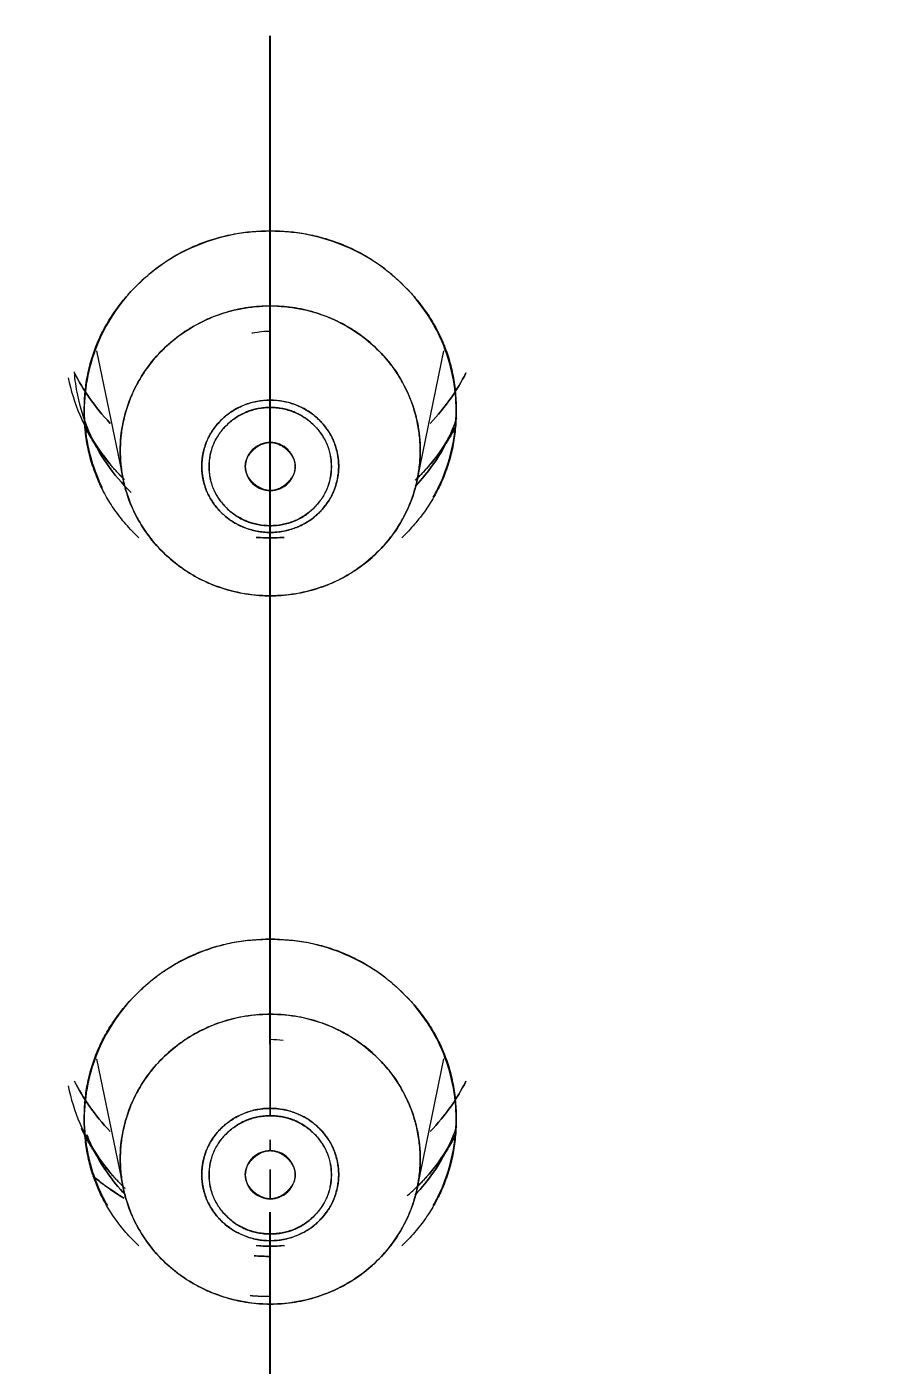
# Model space of a CAD drawing. Header units: inches. Extents: x 1105 to 1525, y -292 to 302.
# Drawn here: x 1209.01 to 1216.62, y -8.51 to 3.54 of the extents above; entities that cross this region are included whole.
import ezdxf

# ---------------------------------------------------------------- set-up
doc = ezdxf.new("R2010")
doc.units = ezdxf.units.IN
doc.header["$LTSCALE"] = 2.42
doc.header["$MEASUREMENT"] = 0
doc.header["$PDMODE"] = 3
doc.header["$PDSIZE"] = 0.3125
doc.linetypes.add('CENTER2', pattern=[1.125, 0.75, -0.125, 0.125, -0.125])
doc.layers.get('0').update_dxf_attribs({"linetype": 'CONTINUOUS'})
doc.layers.get('Defpoints').update_dxf_attribs({"linetype": 'CONTINUOUS'})
doc.layers.add('CENTER', color=1, linetype='CENTER2')
doc.layers.add('DIM', color=3, linetype='CONTINUOUS', lineweight=18)
doc.styles.get("Standard").update_dxf_attribs({"font": 'arial.ttf', "width": 0.8})
doc.dimstyles.new('ISO-25', dxfattribs={"dimtxt": 5, "dimasz": 2.5, "dimexe": 1.25, "dimexo": 0.625, "dimgap": 2, "dimtad": 1, "dimtih": 1, "dimtoh": 1, "dimdec": 1, "dimdsep": 46, "dimtxsty": 'Standard', "dimcen": 0, "dimclrd": 3, "dimclre": 3, "dimclrt": 4, "dimadec": 0, "dimazin": 0, "dimtfac": 1, "dimtdec": 1, "dimtmove": 0, "dimatfit": 3, "dimfxl": 1, "dimarcsym": 0})

# ---------------------------------------------------------------- blocks, each defined once
blk = doc.blocks.new('*D1')
at = {"layer": 'Defpoints', "color": 0, "transparency": 16777216}
for p in [(1211.201, 101.815), (1211.201, -172.578), (1309.638, -172.578)]:
    blk.add_point(p, dxfattribs=at)
at = {"layer": 'DIM', "color": 3, "lineweight": -2, "transparency": 16777216}
for p, q in [((1211.826, 101.815), (1310.888, 101.815)), ((1309.638, 96.815), (1309.638, -30.872)), ((1309.638, -167.578), (1309.638, -39.892)), ((1211.826, -172.578), (1310.888, -172.578))]:
    blk.add_line(p, q, dxfattribs=at)
at = {"layer": 'DIM', "color": 3, "transparency": 16777216}
for points in [[(1308.805, 96.815), (1310.472, 96.815), (1309.638, 101.815)], [(1308.805, -167.578), (1310.472, -167.578), (1309.638, -172.578)]]:
    blk.add_solid(points, dxfattribs=at)
at = {"layer": 'DIM', "color": 4, "transparency": 16777216, "insert": (1309.638, -35.382), "char_height": 5, "attachment_point": 5}
blk.add_mtext('274.4', dxfattribs=at)

msp = doc.modelspace()

# ---------------------------------------------------------------- linework, layer by layer
at = {"linetype": 'Continuous', "lineweight": 18, "extrusion": (0, 1, 0)}
for p, q in [((1209.637, 0.625), (1209.876, -0.532)), ((1212.525, -0.532), (1212.764, 0.625)), ((1211.201, -0.371), (1211.201, -0.373)), ((1211.201, -0.373), (1211.201, -0.371)), ((1209.637, -5.75), (1209.876, -6.907)), ((1212.525, -6.907), (1212.764, -5.75)), ((1211.201, -6.748), (1211.201, -6.746)), ((1211.201, -6.746), (1211.201, -6.748))]:
    msp.add_line(p, q, dxfattribs=at)
at = {"linetype": 'Continuous', "lineweight": 18}
for points, degree, knots in [([(1195.817, 93.394), (1202.015, 94.846), (1208.388, 95.111), (1213.318, 95.316), (1218.223, 94.804), (1224.622, 94.135), (1230.757, 92.275), (1238.11, 90.045), (1244.729, 86.221), (1251.525, 82.295), (1257.155, 76.908), (1262.782, 71.525), (1266.914, 64.997), (1271.044, 58.472), (1273.44, 51.181), (1275.835, 43.891), (1276.356, 36.257), (1276.877, 28.632), (1275.497, 21.105), (1274.115, 13.574), (1270.908, 6.579), (1268.052, 0.347), (1263.883, -5.15), (1257.961, -12.96), (1249.886, -18.696), (1244.869, -22.26), (1239.241, -24.844)], 2, [0, 0, 0, 0.125, 0.125, 0.1875, 0.1875, 0.25, 0.25, 0.3125, 0.3125, 0.375, 0.375, 0.4375, 0.4375, 0.5, 0.5, 0.5625, 0.5625, 0.625, 0.625, 0.6875, 0.6875, 0.75, 0.75, 0.875, 0.875, 1, 1, 1]), ([(1239.241, -24.844), (1239.945, -24.521), (1241.272, -23.883), (1243.174, -22.889), (1245.001, -21.861), (1246.885, -20.721), (1248.901, -19.401), (1251.067, -17.862), (1253.381, -16.063), (1255.852, -13.947), (1258.478, -11.445), (1261.219, -8.502), (1263.993, -5.097), (1266.701, -1.233), (1269.256, 3.091), (1271.566, 7.863), (1273.516, 12.997), (1275.013, 18.357), (1276.016, 23.822), (1276.519, 29.339), (1276.519, 34.879), (1276.016, 40.4), (1275.013, 45.856), (1273.519, 51.206), (1271.546, 56.409), (1269.108, 61.424), (1266.224, 66.213), (1262.916, 70.741), (1259.21, 74.971), (1255.137, 78.868), (1250.725, 82.407), (1245.994, 85.568), (1241.004, 88.308), (1235.91, 90.561), (1230.9, 92.3), (1226.102, 93.564), (1221.565, 94.42), (1217.342, 94.931), (1213.501, 95.163), (1210.069, 95.186), (1207.014, 95.06), (1204.285, 94.831), (1201.84, 94.532), (1199.657, 94.187), (1197.676, 93.811), (1196.425, 93.537), (1195.817, 93.394)], 3, [0, 0, 0, 0, 0.012202, 0.023189, 0.033858, 0.045296, 0.057999, 0.071972, 0.087381, 0.104481, 0.123651, 0.145097, 0.168608, 0.193819, 0.220656, 0.249232, 0.279085, 0.309194, 0.339088, 0.368937, 0.398843, 0.428755, 0.458652, 0.488547, 0.518447, 0.548347, 0.57824, 0.608136, 0.638049, 0.667943, 0.697772, 0.727718, 0.757896, 0.787508, 0.81533, 0.841142, 0.865293, 0.887639, 0.907732, 0.925508, 0.941345, 0.955585, 0.96839, 0.979913, 0.990205, 1, 1, 1, 1]), ([(1195.887, 93.19), (1196.492, 93.332), (1197.738, 93.605), (1199.71, 93.979), (1201.883, 94.322), (1204.316, 94.62), (1207.033, 94.848), (1210.074, 94.973), (1213.49, 94.95), (1217.314, 94.719), (1221.518, 94.21), (1226.034, 93.358), (1230.81, 92.1), (1235.796, 90.369), (1240.867, 88.127), (1245.834, 85.4), (1250.543, 82.252), (1254.935, 78.73), (1258.989, 74.851), (1262.678, 70.64), (1265.971, 66.134), (1268.842, 61.366), (1271.269, 56.374), (1273.233, 51.195), (1274.72, 45.87), (1275.718, 40.438), (1276.219, 34.943), (1276.219, 29.429), (1275.719, 23.937), (1274.72, 18.497), (1273.23, 13.162), (1271.289, 8.051), (1268.99, 3.302), (1266.446, -1.003), (1263.75, -4.849), (1260.989, -8.238), (1258.26, -11.168), (1255.647, -13.658), (1253.187, -15.765), (1250.884, -17.555), (1248.728, -19.088), (1246.721, -20.401), (1244.846, -21.536), (1243.027, -22.56), (1241.133, -23.549), (1239.813, -24.184), (1239.113, -24.505)], 3, [0, 0, 0, 0, 0.009795, 0.020087, 0.03161, 0.044415, 0.058655, 0.074492, 0.092268, 0.112361, 0.134707, 0.158858, 0.18467, 0.212492, 0.242104, 0.272282, 0.302228, 0.332057, 0.361951, 0.391864, 0.42176, 0.451653, 0.481553, 0.511453, 0.541348, 0.571245, 0.601157, 0.631063, 0.660912, 0.690806, 0.720915, 0.750768, 0.779344, 0.806181, 0.831392, 0.854903, 0.876349, 0.895519, 0.912619, 0.928028, 0.942001, 0.954704, 0.966142, 0.976811, 0.987798, 1, 1, 1, 1]), ([(1238.926, -24.204), (1244.594, -21.601), (1249.636, -17.993), (1253.679, -15.099), (1257.214, -11.632), (1261.748, -7.184), (1265.281, -1.952), (1269.377, 4.114), (1271.926, 10.932), (1274.313, 17.314), (1275.221, 24.04), (1276.204, 31.32), (1275.41, 38.624), (1274.478, 47.195), (1271.171, 55.203), (1268.094, 62.655), (1263.166, 69.11), (1259.017, 74.545), (1253.753, 79.002), (1248.176, 83.723), (1241.629, 87.101), (1235.346, 90.344), (1228.485, 92.185), (1218.496, 94.865), (1208.135, 94.39), (1201.98, 94.108), (1195.989, 92.705)], 2, [0, 0, 0, 0.125, 0.125, 0.1875, 0.1875, 0.25, 0.25, 0.3125, 0.3125, 0.375, 0.375, 0.4375, 0.4375, 0.5, 0.5, 0.5625, 0.5625, 0.625, 0.625, 0.6875, 0.6875, 0.75, 0.75, 0.875, 0.875, 1, 1, 1]), ([(1195.989, 92.705), (1196.681, 92.867), (1198.001, 93.154), (1199.941, 93.514), (1201.848, 93.812), (1203.864, 94.068), (1206.081, 94.278), (1208.538, 94.424), (1211.258, 94.481), (1214.287, 94.415), (1217.665, 94.179), (1221.39, 93.718), (1225.413, 92.977), (1229.663, 91.91), (1234.077, 90.476), (1238.587, 88.642), (1243.083, 86.403), (1247.409, 83.81), (1251.422, 80.959), (1255.075, 77.927), (1258.424, 74.708), (1261.577, 71.202), (1264.604, 67.271), (1267.483, 62.819), (1270.107, 57.845), (1272.33, 52.456), (1274.036, 46.829), (1275.168, 41.173), (1275.735, 35.705), (1275.811, 30.574), (1275.491, 25.797), (1274.836, 21.258), (1273.845, 16.787), (1272.478, 12.274), (1270.697, 7.727), (1268.522, 3.274), (1266.041, -0.911), (1263.375, -4.71), (1260.618, -8.09), (1257.835, -11.072), (1255.092, -13.667), (1252.471, -15.879), (1250.029, -17.736), (1247.779, -19.294), (1245.71, -20.607), (1243.81, -21.721), (1242.074, -22.664), (1240.467, -23.48), (1239.433, -23.971), (1238.926, -24.204)], 3, [0, 0, 0, 0, 0.011269, 0.021419, 0.031278, 0.041852, 0.053605, 0.066538, 0.08081, 0.096678, 0.114498, 0.1344, 0.156117, 0.179301, 0.203861, 0.229789, 0.256714, 0.283873, 0.310306, 0.335514, 0.360061, 0.38505, 0.41157, 0.440282, 0.471001, 0.502948, 0.535235, 0.566974, 0.597228, 0.625207, 0.651, 0.675617, 0.700265, 0.725877, 0.752635, 0.779868, 0.806498, 0.831609, 0.855023, 0.876985, 0.897373, 0.915773, 0.93207, 0.946569, 0.959582, 0.971263, 0.981756, 0.991115, 1, 1, 1, 1]), ([(1211.201, 1.703), (1211.091, 1.703), (1210.981, 1.693), (1210.766, 1.651), (1210.661, 1.62), (1210.458, 1.539), (1210.361, 1.489), (1210.179, 1.372), (1210.094, 1.304), (1209.939, 1.155), (1209.869, 1.072), (1209.747, 0.896), (1209.696, 0.802), (1209.612, 0.607), (1209.58, 0.505), (1209.537, 0.297), (1209.526, 0.192), (1209.526, -0.02), (1209.537, -0.126), (1209.58, -0.334), (1209.612, -0.435), (1209.664, -0.558), (1209.675, -0.582), (1209.687, -0.605)], 3, [0, 0, 0, 0, 0.097575, 0.097575, 0.195151, 0.195151, 0.292726, 0.292726, 0.390301, 0.390301, 0.487876, 0.487876, 0.585452, 0.585452, 0.683027, 0.683027, 0.780602, 0.780602, 0.878177, 0.878177, 0.975753, 0.975753, 1, 1, 1, 1]), ([(1210.016, -1.058), (1209.526, -0.585), (1209.526, 0.755), (1210.506, 1.703), (1211.201, 1.703)], 2, [0, 0, 0, 0.333319, 0.66666, 1, 1, 1]), ([(1212.667, -0.694), (1212.697, -0.642), (1212.724, -0.588), (1212.789, -0.435), (1212.821, -0.334), (1212.864, -0.126), (1212.875, -0.02), (1212.875, 0.192), (1212.864, 0.297), (1212.821, 0.505), (1212.789, 0.607), (1212.706, 0.802), (1212.654, 0.896), (1212.532, 1.072), (1212.462, 1.155), (1212.307, 1.304), (1212.222, 1.372), (1212.04, 1.489), (1211.943, 1.539), (1211.74, 1.62), (1211.635, 1.651), (1211.42, 1.693), (1211.31, 1.703), (1211.201, 1.703)], 3, [0, 0, 0, 0, 0.053232, 0.053232, 0.147909, 0.147909, 0.242586, 0.242586, 0.337262, 0.337262, 0.431939, 0.431939, 0.526616, 0.526616, 0.621293, 0.621293, 0.71597, 0.71597, 0.810646, 0.810646, 0.905323, 0.905323, 1, 1, 1, 1]), ([(1211.201, 1.703), (1211.894, 1.703), (1212.875, 0.756), (1212.875, -0.583), (1212.385, -1.058)], 2, [0, 0, 0, 0.33334, 0.666681, 1, 1, 1]), ([(1211.201, -1.581), (1211.112, -1.581), (1211.024, -1.573), (1210.85, -1.539), (1210.765, -1.514), (1210.602, -1.449), (1210.524, -1.409), (1210.377, -1.314), (1210.308, -1.259), (1210.183, -1.138), (1210.127, -1.072), (1210.028, -0.93), (1209.986, -0.854), (1209.919, -0.697), (1209.893, -0.615), (1209.858, -0.447), (1209.85, -0.362), (1209.85, -0.191), (1209.858, -0.105), (1209.893, 0.062), (1209.919, 0.144), (1209.986, 0.302), (1210.028, 0.378), (1210.127, 0.52), (1210.183, 0.586), (1210.308, 0.707), (1210.377, 0.761), (1210.524, 0.856), (1210.602, 0.896), (1210.765, 0.962), (1210.85, 0.987), (1211.024, 1.02), (1211.112, 1.028), (1211.201, 1.028)], 3, [0, 0, 0, 0, 0.0625, 0.0625, 0.125, 0.125, 0.1875, 0.1875, 0.25, 0.25, 0.3125, 0.3125, 0.375, 0.375, 0.4375, 0.4375, 0.5, 0.5, 0.5625, 0.5625, 0.625, 0.625, 0.6875, 0.6875, 0.75, 0.75, 0.8125, 0.8125, 0.875, 0.875, 0.9375, 0.9375, 1, 1, 1, 1]), ([(1211.201, 1.028), (1211.289, 1.028), (1211.377, 1.02), (1211.551, 0.987), (1211.636, 0.962), (1211.799, 0.896), (1211.877, 0.856), (1212.024, 0.761), (1212.093, 0.707), (1212.218, 0.586), (1212.275, 0.52), (1212.373, 0.378), (1212.415, 0.302), (1212.482, 0.144), (1212.508, 0.062), (1212.543, -0.105), (1212.551, -0.191), (1212.551, -0.362), (1212.543, -0.447), (1212.508, -0.615), (1212.482, -0.697), (1212.415, -0.854), (1212.373, -0.93), (1212.275, -1.072), (1212.218, -1.138), (1212.093, -1.259), (1212.024, -1.314), (1211.877, -1.409), (1211.799, -1.449), (1211.636, -1.514), (1211.551, -1.539), (1211.377, -1.573), (1211.289, -1.581), (1211.201, -1.581)], 3, [0, 0, 0, 0, 0.0625, 0.0625, 0.125, 0.125, 0.1875, 0.1875, 0.25, 0.25, 0.3125, 0.3125, 0.375, 0.375, 0.4375, 0.4375, 0.5, 0.5, 0.5625, 0.5625, 0.625, 0.625, 0.6875, 0.6875, 0.75, 0.75, 0.8125, 0.8125, 0.875, 0.875, 0.9375, 0.9375, 1, 1, 1, 1]), ([(1211.034, 0.785), (1211.037, 0.786), (1211.04, 0.786), (1211.095, 0.797), (1211.148, 0.802), (1211.201, 0.802)], 3, [0, 0, 0, 0, 0.048979, 0.048979, 1, 1, 1, 1]), ([(1209.381, 0.382), (1209.405, 0.268), (1209.44, 0.155), (1209.533, -0.061), (1209.59, -0.165), (1209.725, -0.36), (1209.803, -0.452), (1209.888, -0.534)], 3, [0, 0, 0, 0, 0.332805, 0.332805, 0.666444, 0.666444, 1, 1, 1, 1]), ([(1209.435, 0.435), (1209.44, 0.364), (1209.45, 0.294), (1209.487, 0.115), (1209.521, 0.007), (1209.609, -0.199), (1209.664, -0.298), (1209.793, -0.485), (1209.867, -0.571), (1209.949, -0.651)], 3, [0, 0, 0, 0, 0.173964, 0.173964, 0.449332, 0.449332, 0.7247, 0.7247, 1, 1, 1, 1]), ([(1209.438, 0.425), (1209.477, 0.349), (1209.521, 0.275), (1209.627, 0.122), (1209.69, 0.044), (1209.76, -0.029)], 3, [0, 0, 0, 0, 0.461241, 0.461241, 1, 1, 1, 1]), ([(1209.76, -0.029), (1209.69, 0.044), (1209.627, 0.122), (1209.521, 0.275), (1209.477, 0.349), (1209.438, 0.425)], 3, [0, 0, 0, 0, 0.538758, 0.538758, 1, 1, 1, 1]), ([(1212.641, -0.029), (1212.711, 0.044), (1212.774, 0.122), (1212.88, 0.275), (1212.924, 0.349), (1212.963, 0.425)], 3, [0, 0, 0, 0, 0.538758, 0.538758, 1, 1, 1, 1]), ([(1212.963, 0.425), (1212.924, 0.349), (1212.88, 0.275), (1212.774, 0.122), (1212.711, 0.044), (1212.641, -0.029)], 3, [0, 0, 0, 0, 0.461241, 0.461241, 1, 1, 1, 1]), ([(1211.201, 0.181), (1211.16, 0.181), (1211.12, 0.177), (1211.041, 0.162), (1211.002, 0.15), (1210.927, 0.121), (1210.891, 0.102), (1210.824, 0.059), (1210.793, 0.034), (1210.736, -0.021), (1210.71, -0.052), (1210.665, -0.116), (1210.646, -0.151), (1210.615, -0.223), (1210.604, -0.26), (1210.588, -0.337), (1210.584, -0.376), (1210.584, -0.454), (1210.588, -0.493), (1210.604, -0.569), (1210.615, -0.607), (1210.646, -0.679), (1210.665, -0.713), (1210.71, -0.778), (1210.736, -0.809), (1210.793, -0.864), (1210.824, -0.888), (1210.891, -0.932), (1210.927, -0.95), (1211.002, -0.98), (1211.041, -0.991), (1211.12, -1.007), (1211.16, -1.011), (1211.201, -1.011)], 3, [0, 0, 0, 0, 0.0625, 0.0625, 0.125, 0.125, 0.1875, 0.1875, 0.25, 0.25, 0.3125, 0.3125, 0.375, 0.375, 0.4375, 0.4375, 0.5, 0.5, 0.5625, 0.5625, 0.625, 0.625, 0.6875, 0.6875, 0.75, 0.75, 0.8125, 0.8125, 0.875, 0.875, 0.9375, 0.9375, 1, 1, 1, 1]), ([(1211.201, -1.011), (1211.241, -1.011), (1211.281, -1.007), (1211.36, -0.991), (1211.399, -0.98), (1211.474, -0.95), (1211.51, -0.932), (1211.577, -0.888), (1211.608, -0.864), (1211.665, -0.809), (1211.691, -0.778), (1211.736, -0.713), (1211.755, -0.679), (1211.786, -0.607), (1211.797, -0.569), (1211.813, -0.493), (1211.817, -0.454), (1211.817, -0.376), (1211.813, -0.337), (1211.797, -0.26), (1211.786, -0.223), (1211.755, -0.151), (1211.736, -0.116), (1211.691, -0.052), (1211.665, -0.021), (1211.608, 0.034), (1211.577, 0.059), (1211.51, 0.102), (1211.474, 0.121), (1211.399, 0.15), (1211.36, 0.162), (1211.281, 0.177), (1211.241, 0.181), (1211.201, 0.181)], 3, [0, 0, 0, 0, 0.0625, 0.0625, 0.125, 0.125, 0.1875, 0.1875, 0.25, 0.25, 0.3125, 0.3125, 0.375, 0.375, 0.4375, 0.4375, 0.5, 0.5, 0.5625, 0.5625, 0.625, 0.625, 0.6875, 0.6875, 0.75, 0.75, 0.8125, 0.8125, 0.875, 0.875, 0.9375, 0.9375, 1, 1, 1, 1]), ([(1211.201, -0.95), (1211.164, -0.95), (1211.128, -0.946), (1211.058, -0.933), (1211.023, -0.923), (1210.956, -0.896), (1210.924, -0.879), (1210.865, -0.841), (1210.837, -0.819), (1210.786, -0.769), (1210.763, -0.742), (1210.723, -0.684), (1210.705, -0.654), (1210.678, -0.589), (1210.667, -0.556), (1210.653, -0.487), (1210.65, -0.453), (1210.65, -0.383), (1210.653, -0.348), (1210.667, -0.28), (1210.678, -0.246), (1210.705, -0.182), (1210.723, -0.151), (1210.763, -0.093), (1210.786, -0.066), (1210.837, -0.017), (1210.865, 0.005), (1210.924, 0.044), (1210.956, 0.06), (1211.023, 0.087), (1211.058, 0.097), (1211.128, 0.111), (1211.164, 0.114), (1211.201, 0.114)], 3, [0, 0, 0, 0, 0.0625, 0.0625, 0.125, 0.125, 0.1875, 0.1875, 0.25, 0.25, 0.3125, 0.3125, 0.375, 0.375, 0.4375, 0.4375, 0.5, 0.5, 0.5625, 0.5625, 0.625, 0.625, 0.6875, 0.6875, 0.75, 0.75, 0.8125, 0.8125, 0.875, 0.875, 0.9375, 0.9375, 1, 1, 1, 1]), ([(1211.201, 0.114), (1211.237, 0.114), (1211.273, 0.111), (1211.343, 0.097), (1211.378, 0.087), (1211.445, 0.06), (1211.477, 0.044), (1211.536, 0.005), (1211.564, -0.017), (1211.615, -0.066), (1211.638, -0.093), (1211.678, -0.151), (1211.696, -0.182), (1211.723, -0.246), (1211.734, -0.28), (1211.748, -0.348), (1211.751, -0.383), (1211.751, -0.453), (1211.748, -0.487), (1211.734, -0.556), (1211.723, -0.589), (1211.696, -0.654), (1211.678, -0.684), (1211.638, -0.742), (1211.615, -0.769), (1211.564, -0.819), (1211.536, -0.841), (1211.477, -0.879), (1211.445, -0.896), (1211.378, -0.923), (1211.343, -0.933), (1211.273, -0.946), (1211.237, -0.95), (1211.201, -0.95)], 3, [0, 0, 0, 0, 0.0625, 0.0625, 0.125, 0.125, 0.1875, 0.1875, 0.25, 0.25, 0.3125, 0.3125, 0.375, 0.375, 0.4375, 0.4375, 0.5, 0.5, 0.5625, 0.5625, 0.625, 0.625, 0.6875, 0.6875, 0.75, 0.75, 0.8125, 0.8125, 0.875, 0.875, 0.9375, 0.9375, 1, 1, 1, 1]), ([(1212.507, -0.595), (1212.567, -0.532), (1212.623, -0.463), (1212.737, -0.298), (1212.792, -0.199), (1212.852, -0.058), (1212.867, -0.02), (1212.88, 0.018)], 3, [0, 0, 0, 0, 0.361583, 0.361583, 0.829803, 0.829803, 1, 1, 1, 1]), ([(1209.949, -0.651), (1209.867, -0.571), (1209.793, -0.485), (1209.664, -0.298), (1209.609, -0.199), (1209.56, -0.083), (1209.554, -0.07), (1209.549, -0.056)], 3, [0, 0, 0, 0, 0.470195, 0.470195, 0.940506, 0.940506, 1, 1, 1, 1]), ([(1212.862, -0.076), (1212.732, -0.323), (1212.509, -0.538), (1212.506, -0.541)], 2, [0, 0, 0, 0.985469, 1, 1, 1]), ([(1212.506, -0.541), (1212.508, -0.539), (1212.51, -0.537), (1212.598, -0.452), (1212.676, -0.36), (1212.788, -0.198), (1212.829, -0.13), (1212.865, -0.06)], 3, [0, 0, 0, 0, 0.014636, 0.014636, 0.606002, 0.606002, 1, 1, 1, 1]), ([(1212.847, -0.068), (1212.844, -0.077), (1212.84, -0.087), (1212.792, -0.199), (1212.737, -0.298), (1212.623, -0.463), (1212.567, -0.532), (1212.507, -0.595)], 3, [0, 0, 0, 0, 0.047946, 0.047946, 0.585147, 0.585147, 1, 1, 1, 1]), ([(1211.201, -0.2), (1211.171, -0.2), (1211.142, -0.206), (1211.087, -0.229), (1211.062, -0.245), (1211.021, -0.285), (1211.004, -0.309), (1210.982, -0.361), (1210.976, -0.39), (1210.976, -0.446), (1210.982, -0.474), (1211.005, -0.526), (1211.021, -0.55), (1211.063, -0.59), (1211.088, -0.606), (1211.142, -0.628), (1211.171, -0.634), (1211.201, -0.634)], 3, [0, 0, 0, 0, 0.125, 0.125, 0.25, 0.25, 0.375, 0.375, 0.5, 0.5, 0.625, 0.625, 0.75, 0.75, 0.875, 0.875, 1, 1, 1, 1]), ([(1211.201, -0.634), (1211.12, -0.633), (1210.977, -0.499), (1210.976, -0.417), (1210.975, -0.339), (1211.049, -0.268), (1211.118, -0.201), (1211.201, -0.2)], 2, [0, 0, 0, 0.25, 0.5, 0.5, 0.75, 0.75, 1, 1, 1]), ([(1211.201, -0.634), (1211.23, -0.634), (1211.259, -0.628), (1211.313, -0.606), (1211.338, -0.59), (1211.38, -0.55), (1211.396, -0.526), (1211.419, -0.474), (1211.425, -0.446), (1211.425, -0.39), (1211.419, -0.361), (1211.397, -0.309), (1211.38, -0.285), (1211.339, -0.245), (1211.314, -0.229), (1211.259, -0.206), (1211.23, -0.2), (1211.201, -0.2)], 3, [0, 0, 0, 0, 0.125, 0.125, 0.25, 0.25, 0.375, 0.375, 0.5, 0.5, 0.625, 0.625, 0.75, 0.75, 0.875, 0.875, 1, 1, 1, 1]), ([(1211.201, -0.2), (1211.281, -0.201), (1211.424, -0.335), (1211.425, -0.417), (1211.426, -0.496), (1211.352, -0.566), (1211.283, -0.633), (1211.201, -0.634)], 2, [0, 0, 0, 0.25, 0.5, 0.5, 0.75, 0.75, 1, 1, 1]), ([(1211.201, -1.151), (1211.201, -1.145), (1211.201, -1.141), (1211.201, -1.14), (1211.201, -1.142), (1211.201, -1.148), (1211.201, -1.148), (1211.201, -1.148)], 3, [0, 0, 0, 0, 0.499995, 0.499995, 0.99999, 0.99999, 1, 1, 1, 1]), ([(1211.201, -1.214), (1211.201, -1.214), (1211.201, -1.214), (1211.201, -1.198), (1211.201, -1.184), (1211.201, -1.161), (1211.201, -1.153), (1211.201, -1.142), (1211.201, -1.14), (1211.201, -1.141), (1211.201, -1.145), (1211.201, -1.151)], 3, [0, 0, 0, 0, 0.000811, 0.000811, 0.250608, 0.250608, 0.500405, 0.500405, 0.750203, 0.750203, 1, 1, 1, 1]), ([(1211.201, -4.672), (1211.091, -4.672), (1210.981, -4.682), (1210.766, -4.724), (1210.661, -4.755), (1210.458, -4.836), (1210.361, -4.886), (1210.179, -5.003), (1210.094, -5.071), (1209.939, -5.221), (1209.869, -5.303), (1209.747, -5.479), (1209.696, -5.573), (1209.612, -5.768), (1209.58, -5.87), (1209.537, -6.078), (1209.526, -6.184), (1209.526, -6.395), (1209.537, -6.501), (1209.58, -6.709), (1209.612, -6.811), (1209.677, -6.963), (1209.704, -7.017), (1209.734, -7.069)], 3, [0, 0, 0, 0, 0.094677, 0.094677, 0.189354, 0.189354, 0.28403, 0.28403, 0.378707, 0.378707, 0.473384, 0.473384, 0.568061, 0.568061, 0.662738, 0.662738, 0.757414, 0.757414, 0.852091, 0.852091, 0.946768, 0.946768, 1, 1, 1, 1]), ([(1210.016, -7.433), (1209.526, -6.96), (1209.526, -5.62), (1210.506, -4.672), (1211.201, -4.672)], 2, [0, 0, 0, 0.333319, 0.66666, 1, 1, 1]), ([(1212.667, -7.069), (1212.697, -7.017), (1212.724, -6.963), (1212.789, -6.811), (1212.821, -6.709), (1212.864, -6.501), (1212.875, -6.395), (1212.875, -6.184), (1212.864, -6.078), (1212.821, -5.87), (1212.789, -5.768), (1212.706, -5.573), (1212.654, -5.479), (1212.532, -5.303), (1212.462, -5.221), (1212.307, -5.071), (1212.222, -5.003), (1212.04, -4.886), (1211.943, -4.836), (1211.74, -4.755), (1211.635, -4.724), (1211.42, -4.682), (1211.31, -4.672), (1211.201, -4.672)], 3, [0, 0, 0, 0, 0.053232, 0.053232, 0.147909, 0.147909, 0.242586, 0.242586, 0.337262, 0.337262, 0.431939, 0.431939, 0.526616, 0.526616, 0.621293, 0.621293, 0.71597, 0.71597, 0.810646, 0.810646, 0.905323, 0.905323, 1, 1, 1, 1]), ([(1211.201, -4.672), (1211.894, -4.672), (1212.875, -5.619), (1212.875, -6.958), (1212.385, -7.433)], 2, [0, 0, 0, 0.33334, 0.666681, 1, 1, 1]), ([(1211.201, -7.956), (1211.112, -7.956), (1211.024, -7.948), (1210.85, -7.914), (1210.765, -7.889), (1210.602, -7.824), (1210.524, -7.784), (1210.377, -7.689), (1210.308, -7.634), (1210.183, -7.514), (1210.127, -7.447), (1210.028, -7.305), (1209.986, -7.23), (1209.919, -7.072), (1209.893, -6.99), (1209.858, -6.822), (1209.85, -6.737), (1209.85, -6.566), (1209.858, -6.481), (1209.893, -6.313), (1209.919, -6.231), (1209.986, -6.073), (1210.028, -5.997), (1210.127, -5.855), (1210.183, -5.789), (1210.308, -5.668), (1210.377, -5.614), (1210.524, -5.519), (1210.602, -5.479), (1210.765, -5.413), (1210.85, -5.388), (1211.024, -5.355), (1211.112, -5.347), (1211.201, -5.347)], 3, [0, 0, 0, 0, 0.0625, 0.0625, 0.125, 0.125, 0.1875, 0.1875, 0.25, 0.25, 0.3125, 0.3125, 0.375, 0.375, 0.4375, 0.4375, 0.5, 0.5, 0.5625, 0.5625, 0.625, 0.625, 0.6875, 0.6875, 0.75, 0.75, 0.8125, 0.8125, 0.875, 0.875, 0.9375, 0.9375, 1, 1, 1, 1]), ([(1211.201, -5.347), (1211.289, -5.347), (1211.377, -5.355), (1211.551, -5.388), (1211.636, -5.413), (1211.799, -5.479), (1211.877, -5.519), (1212.024, -5.614), (1212.093, -5.668), (1212.218, -5.789), (1212.275, -5.855), (1212.373, -5.997), (1212.415, -6.073), (1212.482, -6.231), (1212.508, -6.313), (1212.543, -6.481), (1212.551, -6.566), (1212.551, -6.737), (1212.543, -6.822), (1212.508, -6.99), (1212.482, -7.072), (1212.415, -7.23), (1212.373, -7.305), (1212.275, -7.447), (1212.218, -7.514), (1212.093, -7.634), (1212.024, -7.689), (1211.877, -7.784), (1211.799, -7.824), (1211.636, -7.889), (1211.551, -7.914), (1211.377, -7.948), (1211.289, -7.956), (1211.201, -7.956)], 3, [0, 0, 0, 0, 0.0625, 0.0625, 0.125, 0.125, 0.1875, 0.1875, 0.25, 0.25, 0.3125, 0.3125, 0.375, 0.375, 0.4375, 0.4375, 0.5, 0.5, 0.5625, 0.5625, 0.625, 0.625, 0.6875, 0.6875, 0.75, 0.75, 0.8125, 0.8125, 0.875, 0.875, 0.9375, 0.9375, 1, 1, 1, 1]), ([(1209.381, -5.993), (1209.405, -6.108), (1209.44, -6.22), (1209.533, -6.437), (1209.59, -6.541), (1209.725, -6.736), (1209.803, -6.827), (1209.891, -6.912), (1209.893, -6.914), (1209.895, -6.916)], 3, [0, 0, 0, 0, 0.330052, 0.330052, 0.660931, 0.660931, 0.99181, 0.99181, 1, 1, 1, 1]), ([(1209.438, -5.95), (1209.477, -6.026), (1209.521, -6.1), (1209.627, -6.253), (1209.69, -6.331), (1209.76, -6.404)], 3, [0, 0, 0, 0, 0.461241, 0.461241, 1, 1, 1, 1]), ([(1209.76, -6.404), (1209.69, -6.331), (1209.627, -6.253), (1209.521, -6.1), (1209.477, -6.026), (1209.438, -5.95)], 3, [0, 0, 0, 0, 0.538758, 0.538758, 1, 1, 1, 1]), ([(1212.641, -6.404), (1212.711, -6.331), (1212.774, -6.253), (1212.88, -6.1), (1212.924, -6.026), (1212.963, -5.95)], 3, [0, 0, 0, 0, 0.538758, 0.538758, 1, 1, 1, 1]), ([(1212.963, -5.95), (1212.924, -6.026), (1212.88, -6.1), (1212.774, -6.253), (1212.711, -6.331), (1212.641, -6.404)], 3, [0, 0, 0, 0, 0.461241, 0.461241, 1, 1, 1, 1]), ([(1211.201, -6.194), (1211.16, -6.194), (1211.12, -6.198), (1211.041, -6.213), (1211.002, -6.225), (1210.927, -6.255), (1210.891, -6.273), (1210.824, -6.316), (1210.793, -6.341), (1210.736, -6.396), (1210.71, -6.427), (1210.665, -6.491), (1210.646, -6.526), (1210.615, -6.598), (1210.604, -6.636), (1210.588, -6.712), (1210.584, -6.751), (1210.584, -6.829), (1210.588, -6.868), (1210.604, -6.944), (1210.615, -6.982), (1210.646, -7.054), (1210.665, -7.089), (1210.71, -7.153), (1210.736, -7.184), (1210.793, -7.239), (1210.824, -7.264), (1210.891, -7.307), (1210.927, -7.325), (1211.002, -7.355), (1211.041, -7.367), (1211.12, -7.382), (1211.16, -7.386), (1211.201, -7.386)], 3, [0, 0, 0, 0, 0.0625, 0.0625, 0.125, 0.125, 0.1875, 0.1875, 0.25, 0.25, 0.3125, 0.3125, 0.375, 0.375, 0.4375, 0.4375, 0.5, 0.5, 0.5625, 0.5625, 0.625, 0.625, 0.6875, 0.6875, 0.75, 0.75, 0.8125, 0.8125, 0.875, 0.875, 0.9375, 0.9375, 1, 1, 1, 1]), ([(1211.201, -7.325), (1211.164, -7.325), (1211.128, -7.321), (1211.058, -7.308), (1211.023, -7.298), (1210.956, -7.271), (1210.924, -7.255), (1210.865, -7.216), (1210.837, -7.194), (1210.786, -7.144), (1210.763, -7.117), (1210.723, -7.059), (1210.705, -7.029), (1210.678, -6.964), (1210.667, -6.931), (1210.653, -6.863), (1210.65, -6.828), (1210.65, -6.758), (1210.653, -6.723), (1210.667, -6.655), (1210.678, -6.621), (1210.705, -6.557), (1210.723, -6.526), (1210.763, -6.468), (1210.786, -6.441), (1210.837, -6.392), (1210.865, -6.37), (1210.924, -6.331), (1210.956, -6.315), (1211.023, -6.288), (1211.058, -6.278), (1211.128, -6.264), (1211.164, -6.261), (1211.201, -6.261)], 3, [0, 0, 0, 0, 0.0625, 0.0625, 0.125, 0.125, 0.1875, 0.1875, 0.25, 0.25, 0.3125, 0.3125, 0.375, 0.375, 0.4375, 0.4375, 0.5, 0.5, 0.5625, 0.5625, 0.625, 0.625, 0.6875, 0.6875, 0.75, 0.75, 0.8125, 0.8125, 0.875, 0.875, 0.9375, 0.9375, 1, 1, 1, 1]), ([(1211.201, -7.386), (1211.241, -7.386), (1211.281, -7.382), (1211.36, -7.367), (1211.399, -7.355), (1211.474, -7.325), (1211.51, -7.307), (1211.577, -7.264), (1211.608, -7.239), (1211.665, -7.184), (1211.691, -7.153), (1211.736, -7.089), (1211.755, -7.054), (1211.786, -6.982), (1211.797, -6.944), (1211.813, -6.868), (1211.817, -6.829), (1211.817, -6.751), (1211.813, -6.712), (1211.797, -6.636), (1211.786, -6.598), (1211.755, -6.526), (1211.736, -6.491), (1211.691, -6.427), (1211.665, -6.396), (1211.608, -6.341), (1211.577, -6.316), (1211.51, -6.273), (1211.474, -6.255), (1211.399, -6.225), (1211.36, -6.213), (1211.281, -6.198), (1211.241, -6.194), (1211.201, -6.194)], 3, [0, 0, 0, 0, 0.0625, 0.0625, 0.125, 0.125, 0.1875, 0.1875, 0.25, 0.25, 0.3125, 0.3125, 0.375, 0.375, 0.4375, 0.4375, 0.5, 0.5, 0.5625, 0.5625, 0.625, 0.625, 0.6875, 0.6875, 0.75, 0.75, 0.8125, 0.8125, 0.875, 0.875, 0.9375, 0.9375, 1, 1, 1, 1]), ([(1211.201, -6.261), (1211.237, -6.261), (1211.273, -6.264), (1211.343, -6.278), (1211.378, -6.288), (1211.445, -6.315), (1211.477, -6.331), (1211.536, -6.37), (1211.564, -6.392), (1211.615, -6.441), (1211.638, -6.468), (1211.678, -6.526), (1211.696, -6.557), (1211.723, -6.621), (1211.734, -6.655), (1211.748, -6.723), (1211.751, -6.758), (1211.751, -6.828), (1211.748, -6.863), (1211.734, -6.931), (1211.723, -6.964), (1211.696, -7.029), (1211.678, -7.059), (1211.638, -7.117), (1211.615, -7.144), (1211.564, -7.194), (1211.536, -7.216), (1211.477, -7.255), (1211.445, -7.271), (1211.378, -7.298), (1211.343, -7.308), (1211.273, -7.321), (1211.237, -7.325), (1211.201, -7.325)], 3, [0, 0, 0, 0, 0.0625, 0.0625, 0.125, 0.125, 0.1875, 0.1875, 0.25, 0.25, 0.3125, 0.3125, 0.375, 0.375, 0.4375, 0.4375, 0.5, 0.5, 0.5625, 0.5625, 0.625, 0.625, 0.6875, 0.6875, 0.75, 0.75, 0.8125, 0.8125, 0.875, 0.875, 0.9375, 0.9375, 1, 1, 1, 1]), ([(1209.895, -6.916), (1209.892, -6.913), (1209.636, -6.666), (1209.501, -6.376)], 2, [0, 0, 0, 0.012634, 1, 1, 1]), ([(1212.505, -6.973), (1212.566, -6.908), (1212.622, -6.839), (1212.737, -6.674), (1212.792, -6.574), (1212.852, -6.433), (1212.867, -6.395), (1212.88, -6.357)], 3, [0, 0, 0, 0, 0.364114, 0.364114, 0.830477, 0.830477, 1, 1, 1, 1]), ([(1209.896, -6.973), (1209.835, -6.908), (1209.779, -6.839), (1209.664, -6.674), (1209.609, -6.574), (1209.56, -6.458), (1209.554, -6.445), (1209.549, -6.432)], 3, [0, 0, 0, 0, 0.409359, 0.409359, 0.933675, 0.933675, 1, 1, 1, 1]), ([(1209.549, -6.432), (1209.554, -6.445), (1209.56, -6.458), (1209.609, -6.574), (1209.664, -6.674), (1209.779, -6.839), (1209.835, -6.908), (1209.896, -6.973)], 3, [0, 0, 0, 0, 0.066326, 0.066326, 0.590641, 0.590641, 1, 1, 1, 1]), ([(1212.433, -6.982), (1212.46, -6.959), (1212.487, -6.935), (1212.598, -6.827), (1212.676, -6.736), (1212.788, -6.573), (1212.829, -6.505), (1212.865, -6.435)], 3, [0, 0, 0, 0, 0.152359, 0.152359, 0.661071, 0.661071, 1, 1, 1, 1]), ([(1212.852, -6.433), (1212.847, -6.446), (1212.841, -6.458), (1212.792, -6.574), (1212.737, -6.674), (1212.622, -6.839), (1212.566, -6.908), (1212.505, -6.973)], 3, [0, 0, 0, 0, 0.064486, 0.064486, 0.589834, 0.589834, 1, 1, 1, 1]), ([(1211.201, -7.009), (1211.12, -7.008), (1210.977, -6.875), (1210.976, -6.792), (1210.975, -6.714), (1211.049, -6.643), (1211.118, -6.576), (1211.201, -6.575)], 2, [0, 0, 0, 0.25, 0.5, 0.5, 0.75, 0.75, 1, 1, 1]), ([(1211.201, -6.575), (1211.171, -6.576), (1211.142, -6.582), (1211.087, -6.604), (1211.062, -6.62), (1211.021, -6.66), (1211.004, -6.684), (1210.982, -6.736), (1210.976, -6.765), (1210.976, -6.821), (1210.982, -6.849), (1211.005, -6.901), (1211.021, -6.925), (1211.063, -6.965), (1211.088, -6.981), (1211.142, -7.003), (1211.171, -7.009), (1211.201, -7.009)], 3, [0, 0, 0, 0, 0.125, 0.125, 0.25, 0.25, 0.375, 0.375, 0.5, 0.5, 0.625, 0.625, 0.75, 0.75, 0.875, 0.875, 1, 1, 1, 1]), ([(1211.201, -6.575), (1211.281, -6.576), (1211.424, -6.71), (1211.425, -6.792), (1211.426, -6.871), (1211.352, -6.941), (1211.283, -7.008), (1211.201, -7.009)], 2, [0, 0, 0, 0.25, 0.5, 0.5, 0.75, 0.75, 1, 1, 1]), ([(1211.201, -7.009), (1211.23, -7.009), (1211.259, -7.003), (1211.313, -6.981), (1211.338, -6.965), (1211.38, -6.925), (1211.396, -6.901), (1211.419, -6.849), (1211.425, -6.821), (1211.425, -6.765), (1211.419, -6.736), (1211.397, -6.684), (1211.38, -6.66), (1211.339, -6.62), (1211.314, -6.604), (1211.259, -6.582), (1211.23, -6.576), (1211.201, -6.575)], 3, [0, 0, 0, 0, 0.125, 0.125, 0.25, 0.25, 0.375, 0.375, 0.5, 0.5, 0.625, 0.625, 0.75, 0.75, 0.875, 0.875, 1, 1, 1, 1]), ([(1209.881, -7.002), (1209.865, -6.992), (1209.849, -6.982), (1209.753, -6.92), (1209.677, -6.864), (1209.603, -6.804)], 3, [0, 0, 0, 0, 0.165093, 0.165093, 1, 1, 1, 1]), ([(1211.201, -7.527), (1211.201, -7.52), (1211.201, -7.516), (1211.201, -7.515), (1211.201, -7.517), (1211.201, -7.528), (1211.201, -7.537), (1211.201, -7.548), (1211.201, -7.548), (1211.201, -7.548)], 3, [0, 0, 0, 0, 0.33332, 0.33332, 0.666639, 0.666639, 0.999959, 0.999959, 1, 1, 1, 1])]:
    msp.add_open_spline(points, degree=degree, knots=knots, dxfattribs=at)
for points, degree in [([(1211.201, 1.703), (1211.201, 1.478), (1211.201, 1.253), (1211.201, 1.028)], 3), ([(1211.201, 1.028), (1211.201, 1.253), (1211.201, 1.478), (1211.201, 1.703)], 3), ([(1211.201, 0.181), (1211.201, 0.158), (1211.201, 0.136), (1211.201, 0.114)], 3), ([(1211.201, 0.114), (1211.201, 0.136), (1211.201, 0.158), (1211.201, 0.181)], 3), ([(1211.201, 0.114), (1210.973, 0.114), (1210.65, -0.197), (1210.649, -0.637), (1210.972, -0.95), (1211.201, -0.95)], 2), ([(1211.201, -0.95), (1211.428, -0.95), (1211.751, -0.639), (1211.752, -0.198), (1211.429, 0.114), (1211.201, 0.114)], 2), ([(1209.888, -0.534), (1209.67, -0.323), (1209.539, -0.076)], 2), ([(1211.201, -0.103), (1211.201, -0.135), (1211.201, -0.168), (1211.201, -0.2)], 3), ([(1211.201, -0.2), (1211.201, -0.168), (1211.201, -0.135), (1211.201, -0.103)], 3), ([(1211.201, -0.318), (1211.201, -0.335), (1211.201, -0.351), (1211.201, -0.368)], 3), ([(1211.201, -0.634), (1211.201, -0.547), (1211.201, -0.46), (1211.201, -0.373)], 3), ([(1211.201, -0.373), (1211.201, -0.46), (1211.201, -0.547), (1211.201, -0.634)], 3), ([(1211.201, -0.95), (1211.201, -0.971), (1211.201, -0.992), (1211.201, -1.011)], 3), ([(1211.201, -1.011), (1211.201, -0.992), (1211.201, -0.971), (1211.201, -0.95)], 3), ([(1211.073, -1.055), (1211.116, -1.058), (1211.158, -1.059), (1211.201, -1.059)], 3), ([(1211.201, -1.059), (1211.136, -1.059), (1211.074, -1.056)], 2), ([(1211.201, -1.059), (1211.243, -1.059), (1211.285, -1.058), (1211.327, -1.055)], 3), ([(1211.327, -1.056), (1211.264, -1.059), (1211.201, -1.059)], 2), ([(1211.201, -4.672), (1211.201, -4.897), (1211.201, -5.122), (1211.201, -5.347)], 3), ([(1211.201, -5.347), (1211.201, -5.122), (1211.201, -4.897), (1211.201, -4.672)], 3), ([(1211.201, -5.573), (1211.24, -5.573), (1211.279, -5.576), (1211.317, -5.582)], 3), ([(1211.201, -6.261), (1210.973, -6.261), (1210.65, -6.572), (1210.649, -7.012), (1210.972, -7.325), (1211.201, -7.325)], 2), ([(1211.201, -6.194), (1211.201, -6.217), (1211.201, -6.239), (1211.201, -6.261)], 3), ([(1211.201, -6.261), (1211.201, -6.239), (1211.201, -6.217), (1211.201, -6.194)], 3), ([(1211.201, -7.325), (1211.428, -7.325), (1211.751, -7.014), (1211.752, -6.573), (1211.429, -6.261), (1211.201, -6.261)], 2), ([(1211.201, -6.575), (1211.201, -6.543), (1211.201, -6.511), (1211.201, -6.478)], 3), ([(1211.201, -6.478), (1211.201, -6.511), (1211.201, -6.543), (1211.201, -6.575)], 3), ([(1212.862, -6.451), (1212.732, -6.698), (1212.513, -6.91)], 2), ([(1209.603, -6.804), (1209.735, -6.913), (1209.881, -7.002)], 2), ([(1211.201, -6.748), (1211.201, -6.835), (1211.201, -6.922), (1211.201, -7.009)], 3), ([(1211.201, -7.009), (1211.201, -6.922), (1211.201, -6.835), (1211.201, -6.748)], 3), ([(1211.201, -7.325), (1211.201, -7.346), (1211.201, -7.367), (1211.201, -7.386)], 3), ([(1211.201, -7.386), (1211.201, -7.367), (1211.201, -7.346), (1211.201, -7.325)], 3), ([(1211.073, -7.43), (1211.116, -7.433), (1211.158, -7.435), (1211.201, -7.435)], 3), ([(1211.201, -7.435), (1211.136, -7.435), (1211.074, -7.431)], 2), ([(1211.201, -7.435), (1211.243, -7.435), (1211.285, -7.433), (1211.327, -7.43)], 3), ([(1211.329, -7.431), (1211.265, -7.435), (1211.201, -7.435)], 2), ([(1211.201, -7.527), (1211.152, -7.527), (1211.104, -7.525), (1211.056, -7.521)], 3), ([(1211.056, -7.521), (1211.104, -7.525), (1211.152, -7.527), (1211.201, -7.527)], 3), ([(1211.02, -7.879), (1211.109, -7.886), (1211.201, -7.886)], 2)]:
    msp.add_open_spline(points, degree=degree, dxfattribs=at)
for points, weights in [([(1211.201, 1.028), (1210.364, 1.028), (1209.85, 0.444), (1209.85, -0.276), (1209.85, -0.996), (1210.364, -1.581), (1211.201, -1.581)], [1.07658400383, 0.9418494422, 1.05653471293, 1.42063981603, 1.05653471293, 0.9418494422, 1.07658400383]), ([(1211.201, -1.581), (1212.037, -1.581), (1212.551, -0.996), (1212.551, -0.276), (1212.551, 0.444), (1212.037, 1.028), (1211.201, 1.028)], [1.07658400383, 0.941849442199, 1.05653471293, 1.42063981603, 1.05653471293, 0.941849442199, 1.07658400383]), ([(1211.201, -1.011), (1210.819, -1.011), (1210.584, -0.744), (1210.584, -0.415), (1210.584, -0.086), (1210.819, 0.181), (1211.201, 0.181)], [1.07658400383, 0.9418494422, 1.05653471293, 1.42063981603, 1.05653471293, 0.9418494422, 1.07658400383]), ([(1211.201, 0.181), (1211.582, 0.181), (1211.817, -0.086), (1211.817, -0.415), (1211.817, -0.744), (1211.582, -1.011), (1211.201, -1.011)], [1.07658400383, 0.9418494422, 1.05653471293, 1.42063981603, 1.05653471293, 0.9418494422, 1.07658400383]), ([(1211.201, -5.347), (1210.364, -5.347), (1209.85, -5.931), (1209.85, -6.651), (1209.85, -7.371), (1210.364, -7.956), (1211.201, -7.956)], [1.07658400383, 0.9418494422, 1.05653471293, 1.42063981603, 1.05653471293, 0.9418494422, 1.07658400383]), ([(1211.201, -7.956), (1212.037, -7.956), (1212.551, -7.371), (1212.551, -6.651), (1212.551, -5.931), (1212.037, -5.347), (1211.201, -5.347)], [1.07658400383, 0.9418494422, 1.05653471293, 1.42063981603, 1.05653471293, 0.9418494422, 1.07658400383]), ([(1211.201, -7.386), (1210.819, -7.386), (1210.584, -7.119), (1210.584, -6.79), (1210.584, -6.461), (1210.819, -6.194), (1211.201, -6.194)], [1.07658400383, 0.9418494422, 1.05653471293, 1.42063981603, 1.05653471293, 0.9418494422, 1.07658400383]), ([(1211.201, -6.194), (1211.582, -6.194), (1211.817, -6.461), (1211.817, -6.79), (1211.817, -7.119), (1211.582, -7.386), (1211.201, -7.386)], [1.07658400383, 0.9418494422, 1.05653471293, 1.42063981603, 1.05653471293, 0.9418494422, 1.07658400383])]:
    msp.add_rational_spline(points, weights, degree=3, knots=[0, 0, 0, 0, 0.5, 0.5, 0.5, 1, 1, 1, 1], dxfattribs=at)
for points, weights in [([(1211.201, 1.028), (1211.201, 0.783), (1211.201, 0.492), (1211.201, 0.181)], [1.07658400383, 1.04568796523, 1.04568796523, 1.07658400384]), ([(1211.201, 0.181), (1211.201, 0.492), (1211.201, 0.783), (1211.201, 1.028)], [1.07658400384, 1.04568796523, 1.04568796523, 1.07658400383]), ([(1211.201, 0.193), (1211.201, 0.263), (1211.201, 0.423), (1211.201, 0.625)], [1.13474734509, 0.991202125405, 0.962345047149, 1.04817611032]), ([(1211.201, 0.625), (1211.201, 0.423), (1211.201, 0.263), (1211.201, 0.193)], [1.04817544314, 0.96234495593, 0.991202659237, 1.13474855306]), ([(1211.201, -1.011), (1211.201, -1.268), (1211.201, -1.464), (1211.201, -1.581)], [1.07658400384, 1.04568796523, 1.04568796523, 1.07658400383]), ([(1211.201, -1.581), (1211.201, -1.464), (1211.201, -1.268), (1211.201, -1.011)], [1.07658400383, 1.04568796523, 1.04568796523, 1.07658400384]), ([(1211.201, -6.194), (1211.201, -5.883), (1211.201, -5.592), (1211.201, -5.347)], [1.07658400384, 1.04568796523, 1.04568796523, 1.07658400383]), ([(1211.201, -5.347), (1211.201, -5.592), (1211.201, -5.883), (1211.201, -6.194)], [1.07658400383, 1.04568796523, 1.04568796523, 1.07658400384]), ([(1211.201, -5.75), (1211.201, -5.953), (1211.201, -6.112), (1211.201, -6.182)], [1.04817584821, 0.962345011312, 0.991202335129, 1.13474781966]), ([(1211.201, -6.182), (1211.201, -6.112), (1211.201, -5.953), (1211.201, -5.75)], [1.13474758307, 0.991202230576, 0.962345029177, 1.04817597888]), ([(1211.201, -7.956), (1211.201, -7.839), (1211.201, -7.643), (1211.201, -7.386)], [1.07658400383, 1.04568796523, 1.04568796523, 1.07658400384]), ([(1211.201, -7.386), (1211.201, -7.643), (1211.201, -7.839), (1211.201, -7.956)], [1.07658400384, 1.04568796523, 1.04568796523, 1.07658400383])]:
    msp.add_rational_spline(points, weights, degree=3, dxfattribs=at)
at = {"layer": 'CENTER', "ltscale": 5}
msp.add_line((1211.201, -182.578), (1211.201, 111.815), dxfattribs=at)

# ---------------------------------------------------------------- dimensions: what is measured, and where the dimension line sits
at = {"layer": 'DIM'}
dim = msp.add_linear_dim(base=(1309.638, -172.578), p1=(1211.201, 101.815), p2=(1211.201, -172.578), angle=90, dimstyle='ISO-25', override={"dimasz": 5, "dimtad": 0}, dxfattribs=at)
dim.commit()
dim.dimension.update_dxf_attribs({"geometry": '*D1', "text_midpoint": (1309.638, -35.382)})

doc.saveas('drawing.dxf')
